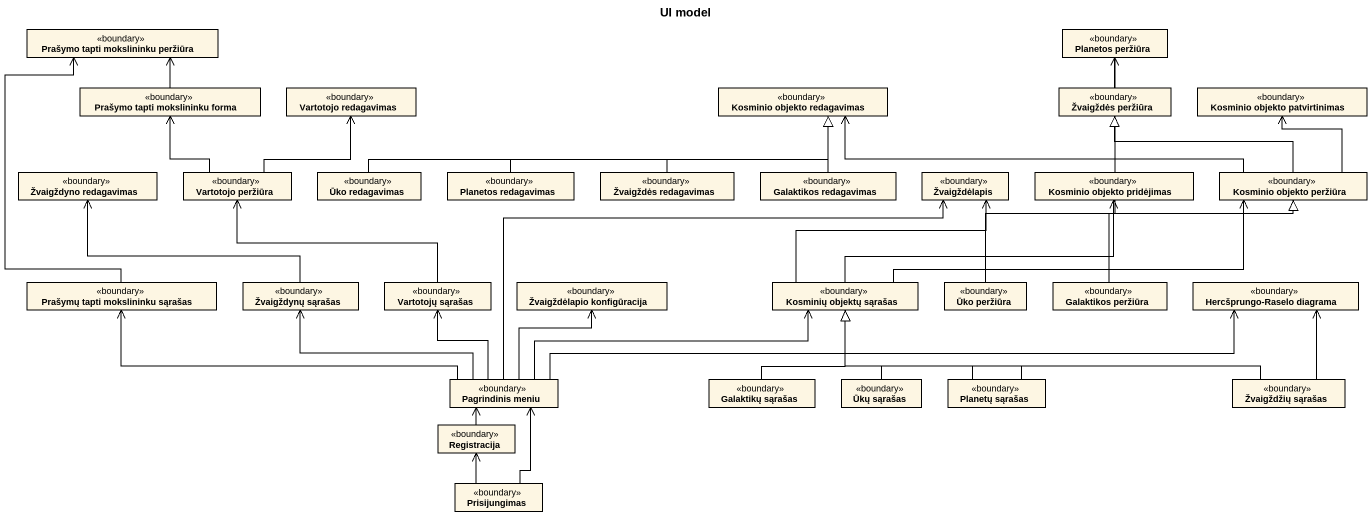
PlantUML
@startuml
title UI model
hide circle
hide empty members
class "Prašymo tapti mokslininku peržiūra" as Prašymo_tapti_mokslininku <<boundary>>
class "Planetos peržiūra" as Planetos_peržiūra <<boundary>>
class "Prašymo tapti mokslininku forma" as Prašymo_tapti_mokslininku_2 <<boundary>>
class "Vartotojo redagavimas" as Vartotojo_redagavimas <<boundary>>
class "Kosminio objekto redagavimas" as Kosminio_objekto_redagavimas <<boundary>>
class "Žvaigždės peržiūra" as Žvaigždės_peržiūra <<boundary>>
class "Kosminio objekto patvirtinimas" as Kosminio_objekto <<boundary>>
class "Žvaigždyno redagavimas" as Žvaigždyno_redagavimas <<boundary>>
class "Vartotojo peržiūra" as Vartotojo_peržiūra <<boundary>>
class "Ūko redagavimas" as Ūko_redagavimas <<boundary>>
class "Planetos redagavimas" as Planetos_redagavimas <<boundary>>
class "Žvaigždės redagavimas" as Žvaigždės_redagavimas <<boundary>>
class "Galaktikos redagavimas" as Galaktikos_redagavimas <<boundary>>
class Žvaigždėlapis <<boundary>>
class "Kosminio objekto pridėjimas" as Kosminio_objekto_pridėjimas <<boundary>>
class "Kosminio objekto peržiūra" as Kosminio_objekto_peržiūra <<boundary>>
class "Prašymų tapti mokslininku sąrašas" as Prašymų_tapti_mokslininku <<boundary>>
class "Žvaigždynų sąrašas" as Žvaigždynų_sąrašas <<boundary>>
class "Vartotojų sąrašas" as Vartotojų_sąrašas <<boundary>>
class "Žvaigždėlapio konfigūracija" as Žvaigždėlapio_konfigūracija <<boundary>>
class "Kosminių objektų sąrašas" as Kosminių_objektų_sąrašas <<boundary>>
class "Ūko peržiūra" as Ūko_peržiūra <<boundary>>
class "Galaktikos peržiūra" as Galaktikos_peržiūra <<boundary>>
class "Hercšprungo-Raselo diagrama" as Hercšprungo_Raselo_diagrama <<boundary>>
class "Pagrindinis meniu" as Pagrindinis_meniu <<boundary>>
class "Galaktikų sąrašas" as Galaktikų_sąrašas <<boundary>>
class "Ūkų sąrašas" as Ūkų_sąrašas <<boundary>>
class "Planetų sąrašas" as Planetų_sąrašas <<boundary>>
class "Žvaigždžių sąrašas" as Žvaigždžių_sąrašas <<boundary>>
class Registracija <<boundary>>
class Prisijungimas <<boundary>>
Planetos_peržiūra --|> Kosminio_objekto_peržiūra
Prašymo_tapti_mokslininku_2 -up-> Prašymo_tapti_mokslininku
Žvaigždės_peržiūra -up-> Planetos_peržiūra
Vartotojo_peržiūra -up-> Prašymo_tapti_mokslininku_2
Vartotojo_peržiūra -up-> Vartotojo_redagavimas
Ūko_redagavimas -right-|> Kosminio_objekto_redagavimas
Planetos_redagavimas -right-|> Kosminio_objekto_redagavimas
Žvaigždės_redagavimas -up-|> Kosminio_objekto_redagavimas
Galaktikos_redagavimas -up-|> Kosminio_objekto_redagavimas
Kosminio_objekto_peržiūra -left-> Kosminio_objekto_redagavimas
Kosminio_objekto_peržiūra -left-|> Žvaigždės_peržiūra
Kosminio_objekto_peržiūra -up-> Kosminio_objekto
Prašymų_tapti_mokslininku -up-> Prašymo_tapti_mokslininku
Žvaigždynų_sąrašas -left-> Žvaigždyno_redagavimas
Vartotojų_sąrašas -left-> Vartotojo_peržiūra
Kosminių_objektų_sąrašas -up-> Žvaigždėlapis
Kosminių_objektų_sąrašas -right-> Kosminio_objekto_pridėjimas
Kosminių_objektų_sąrašas -right-> Kosminio_objekto_peržiūra
Ūko_peržiūra -right-|> Kosminio_objekto_peržiūra
Galaktikos_peržiūra -right-|> Kosminio_objekto_peržiūra
Pagrindinis_meniu -right-> Žvaigždėlapis
Pagrindinis_meniu -left-> Prašymų_tapti_mokslininku
Pagrindinis_meniu -left-> Žvaigždynų_sąrašas
Pagrindinis_meniu -up-> Vartotojų_sąrašas
Pagrindinis_meniu -up-> Žvaigždėlapio_konfigūracija
Pagrindinis_meniu -right-> Kosminių_objektų_sąrašas
Pagrindinis_meniu -right-> Hercšprungo_Raselo_diagrama
Galaktikų_sąrašas -up-|> Kosminių_objektų_sąrašas
Ūkų_sąrašas -up-|> Kosminių_objektų_sąrašas
Planetų_sąrašas -up-|> Kosminių_objektų_sąrašas
Planetų_sąrašas -up-|> Kosminių_objektų_sąrašas
Žvaigždžių_sąrašas -left-|> Kosminių_objektų_sąrašas
Žvaigždžių_sąrašas -up-> Hercšprungo_Raselo_diagrama
Registracija -up-> Pagrindinis_meniu
Prisijungimas -up-> Pagrindinis_meniu
Prisijungimas -up-> Registracija
@enduml
